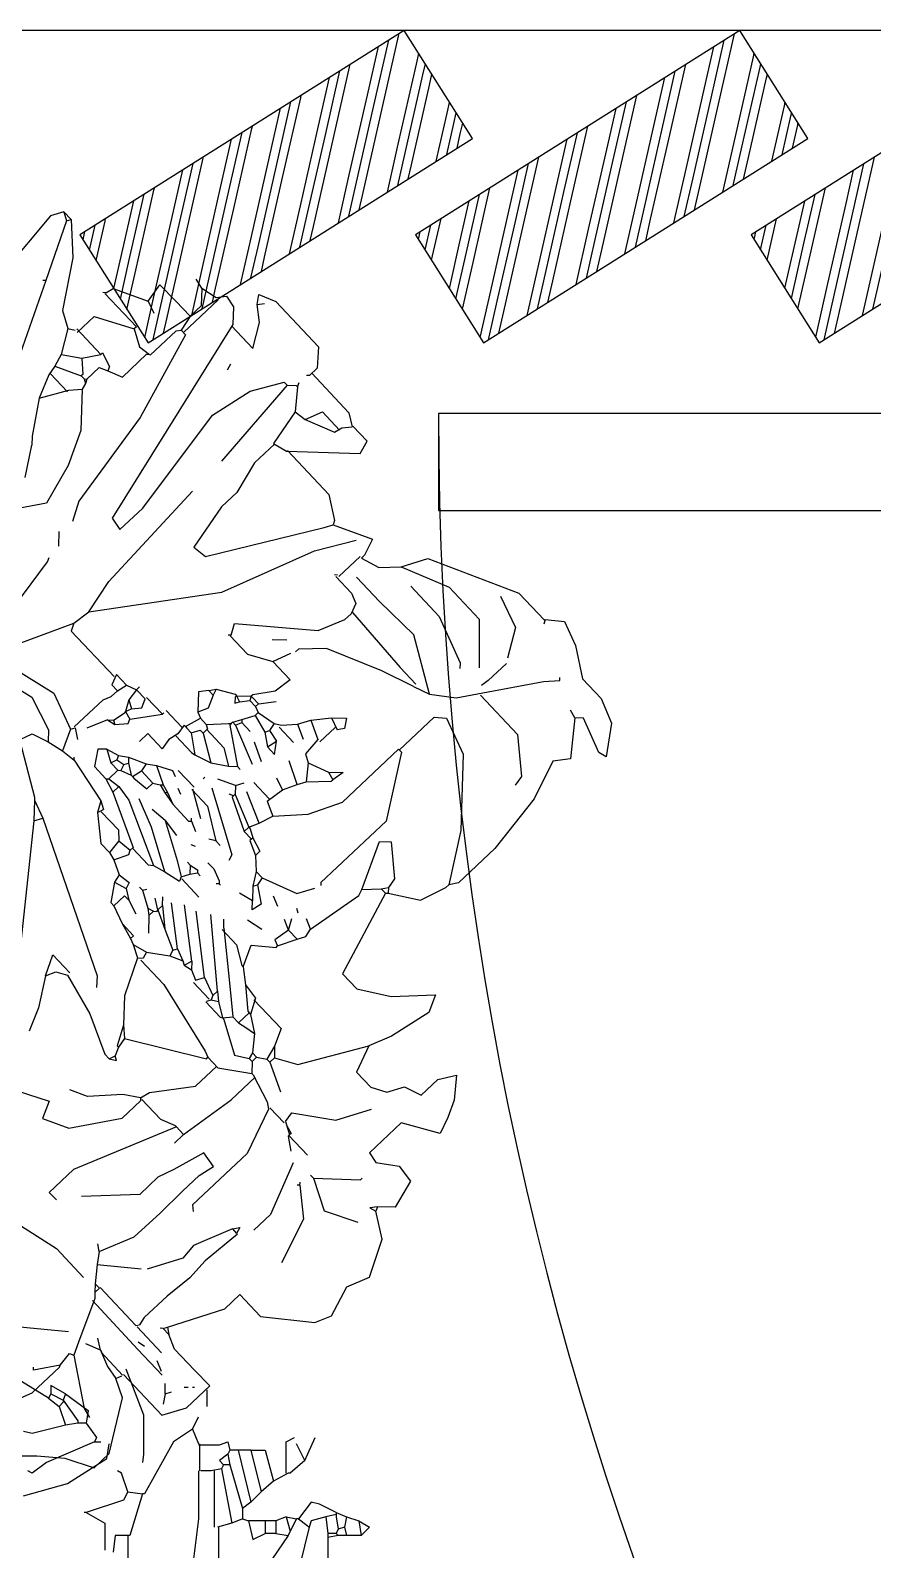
# Model space of a CAD drawing. Header units: metres. Extents: x 1769 to 3632, y 809 to 2652.
# Drawn here: x 2678.612 to 2678.941, y 1873.596 to 1874.191 of the extents above; entities that cross this region are included whole.
import ezdxf

# ---------------------------------------------------------------- set-up
doc = ezdxf.new("R2010")
doc.units = ezdxf.units.M
doc.header["$LTSCALE"] = 10
doc.linetypes.add('HIDDEN', pattern=[9.525, 6.35, -3.175])
for name, color, linetype in [('A-GLAZ', 150, 'Continuous'), ('A-PROJ+', 1, 'HIDDEN'), ('A-WALL', 6, 'Continuous'), ('A-WALL-PATT', 8, 'Continuous'), ('AG-FP-01$0$A-DOOR-1', 1, 'Continuous'), ('G+E_Madera', 35, 'Continuous'), ('L-PLNT', 66, 'Continuous')]:
    doc.layers.add(name, color=color, linetype=linetype)
doc.styles.add('AG-FP-01$0$spa-fp01$0$WATG_Default', font='SIMPLEX.SHX', dxfattribs={"width": 0.8})

# ---------------------------------------------------------------- blocks, each defined once
blk = doc.blocks.new('A$C0e1b22ce')
h = blk.add_hatch()
h.set_pattern_fill('ANGLE', color=256, scale=0.38)
h.set_pattern_definition([(0, (0, 0), (0, 2.6543), [1.9304, -0.7239]), (90, (0, 0), (-2.6543, 2e-16), [1.9304, -0.7239])])
h.paths.add_polyline_path([(0.05, 0.15), (0.05, 0), (0, 0), (0, 0.15)])
at = {"layer": 'A-WALL-PATT'}
h = blk.add_hatch(dxfattribs=at)
h.set_pattern_fill('GOST_GROUND', color=256, scale=0.0016)
h.paths.add_polyline_path([(0.05, 0.15), (0.05, 0), (0, 0), (0, 0.15)])
at = {"layer": 'A-WALL'}
blk.add_lwpolyline([(0.05, 0.15), (0.05, 0), (0, 0), (0, 0.15)], close=True, dxfattribs=at)
blk = doc.blocks.new('A$Cb696afa1')
at = {"layer": 'G+E_Madera', "xscale": -1, "rotation": 302.2237813279336}
for p in [(1.81329, 6.47088), (1.9446, 6.47088), (2.07592, 6.47088)]:
    blk.add_blockref('A$C0e1b22ce', p, dxfattribs=at)
blk = doc.blocks.new('GARRA DE LEON')
at = {"layer": 'L-PLNT', "color": 65, "linetype": 'Continuous'}
for p, q in [((1271.7117, 335.3075), (1271.7821, 335.3903)), ((1271.7821, 335.3903), (1271.8152, 335.4027)), ((1271.8152, 335.4027), (1271.8773, 335.382)), ((1271.8773, 335.382), (1271.9229, 335.3986)), ((1271.9229, 335.3986), (1271.9933, 335.3613)), ((1271.9933, 335.3613), (1272.0223, 335.3116)), ((1271.4342, 335.3158), (1271.4798, 335.3386)), ((1271.4798, 335.3386), (1271.5439, 335.3386)), ((1271.5439, 335.3386), (1271.5429, 335.2951)), ((1272.0554, 335.3323), (1272.0305, 335.3075)), ((1272.1134, 335.3158), (1272.0554, 335.3323)), ((1271.2354, 335.2454), (1271.2644, 335.2992)), ((1271.2644, 335.2992), (1271.3059, 335.2992)), ((1271.3059, 335.2992), (1271.4011, 335.2371)), ((1271.4342, 335.204), (1271.4342, 335.3158)), ((1271.5429, 335.2951), (1271.5429, 335.2371)), ((1271.7117, 335.2474), (1271.7117, 335.3075)), ((1271.9477, 335.2412), (1271.9809, 335.3034)), ((1272.0181, 335.2992), (1272.0223, 335.3116)), ((1272.0305, 335.3075), (1272.0181, 335.2992)), ((1272.0305, 335.3075), (1272.0223, 335.3116)), ((1272.1175, 335.2785), (1272.1134, 335.3158)), ((1272.0885, 335.2412), (1272.1175, 335.2785)), ((1272.2211, 335.2868), (1272.1796, 335.2185)), ((1272.2542, 335.2744), (1272.2211, 335.2868)), ((1272.2873, 335.2578), (1272.2542, 335.2744)), ((1271.1982, 335.204), (1271.2354, 335.2454)), ((1271.4011, 335.2371), (1271.4177, 335.1998)), ((1271.4891, 335.1874), (1271.4891, 335.2578)), ((1271.5429, 335.2371), (1271.5543, 335.2081)), ((1271.5626, 335.1957), (1271.6703, 335.2474)), ((1271.6703, 335.2474), (1271.7117, 335.2474)), ((1271.9063, 335.2247), (1271.8152, 335.2578)), ((1271.9767, 335.1791), (1271.9477, 335.2412)), ((1271.9767, 335.1791), (1272.043, 335.2454)), ((1272.043, 335.2454), (1272.0471, 335.2454)), ((1272.0927, 335.2185), (1272.0885, 335.2412)), ((1272.3246, 335.2247), (1272.2873, 335.2578)), ((1271.1319, 335.1418), (1271.1982, 335.204)), ((1271.3307, 335.1998), (1271.3265, 335.2205)), ((1271.3887, 335.1087), (1271.3307, 335.1998)), ((1271.4177, 335.1998), (1271.4301, 335.204)), ((1271.4218, 335.1708), (1271.4177, 335.1998)), ((1271.4321, 335.1418), (1271.4321, 335.204)), ((1271.5191, 335.1543), (1271.5191, 335.2247)), ((1271.5543, 335.1915), (1271.5543, 335.2081)), ((1271.5626, 335.1957), (1271.5543, 335.2081)), ((1271.9477, 335.1708), (1271.9063, 335.2247)), ((1272.1796, 335.2185), (1272.0927, 335.2185)), ((1272.2335, 335.1708), (1272.2459, 335.206)), ((1272.2459, 335.206), (1272.2915, 335.206)), ((1272.2915, 335.206), (1272.3246, 335.2247)), ((1271.4342, 335.1377), (1271.4218, 335.1708)), ((1271.4901, 335.0549), (1271.4891, 335.1874)), ((1271.5543, 335.1915), (1271.5502, 335.1874)), ((1271.5543, 335.1915), (1271.5626, 335.1957)), ((1271.8649, 335.1729), (1271.8194, 335.1729)), ((1271.9684, 335.1294), (1271.8649, 335.1729)), ((1271.9477, 335.1708), (1271.9436, 335.1667)), ((1271.9477, 335.1708), (1271.9519, 335.1667)), ((1271.9767, 335.1791), (1271.9767, 335.1708)), ((1272.2003, 335.1543), (1272.2335, 335.1708)), ((1271.4342, 335.1377), (1271.4342, 335.1418)), ((1271.5191, 335.1501), (1271.5253, 335.1543)), ((1271.5191, 335.0466), (1271.5191, 335.1501)), ((1271.5419, 335.1504), (1271.5253, 335.1543)), ((1271.604, 335.1504), (1271.5419, 335.1504)), ((1271.662, 335.1548), (1271.604, 335.1504)), ((1271.7076, 335.1512), (1271.662, 335.1548)), ((1271.7904, 335.1563), (1271.7076, 335.1512)), ((1271.7904, 335.1418), (1271.7117, 335.1129)), ((1271.8028, 335.1501), (1271.7904, 335.1543)), ((1271.7904, 335.1418), (1271.7904, 335.1543)), ((1271.7904, 335.1418), (1271.8028, 335.1501)), ((1272.0885, 335.1253), (1272.1548, 335.1584)), ((1272.1838, 335.1253), (1272.2003, 335.1543)), ((1271.3845, 335.1004), (1271.3887, 335.1087)), ((1271.4135, 335.0963), (1271.3887, 335.1087)), ((1271.4342, 335.1377), (1271.4218, 335.1087)), ((1271.4342, 335.1377), (1271.4466, 335.117)), ((1271.6786, 335.117), (1271.6123, 335.0839)), ((1271.7117, 335.1129), (1271.6786, 335.117)), ((1271.9974, 335.0839), (1271.9809, 335.1087)), ((1271.9995, 335.0839), (1271.9995, 335.1377)), ((1272.0347, 335.0549), (1272.0885, 335.1253)), ((1272.1838, 335.0839), (1272.1838, 335.1253)), ((1271.1568, 335.0632), (1271.2769, 335.1067)), ((1271.2769, 335.1067), (1271.3514, 335.1067)), ((1271.3555, 335.1046), (1271.31, 335.0756)), ((1271.3514, 335.1067), (1271.3555, 335.1046)), ((1271.3555, 335.1046), (1271.3845, 335.1004)), ((1271.4963, 335.0549), (1271.4135, 335.0963)), ((1272.0015, 335.0839), (1271.9974, 335.0839)), ((1272.0098, 335.0673), (1272.0015, 335.0839)), ((1272.0057, 335.0839), (1272.0015, 335.0839)), ((1272.0098, 335.0673), (1272.0057, 335.0839)), ((1272.2376, 335.0632), (1272.1838, 335.0839)), ((1272.2832, 335.0797), (1272.2376, 335.0632)), ((1272.3701, 335.0963), (1272.2832, 335.0797)), ((1272.337, 335.0218), (1272.4033, 335.0797)), ((1272.4033, 335.0797), (1272.3701, 335.0963)), ((1271.31, 335.0756), (1271.3141, 335.0714)), ((1271.3265, 334.9679), (1271.4135, 335.0673)), ((1271.5046, 335.0466), (1271.4963, 335.0549)), ((1271.546, 335.0093), (1271.604, 335.0756)), ((1271.7655, 335.0528), (1271.7572, 335.0632)), ((1271.9146, 335.0528), (1271.7655, 335.0528)), ((1272.0057, 335.0176), (1271.9146, 335.0528)), ((1272.014, 335.059), (1272.0098, 335.0673)), ((1272.0098, 335.0176), (1272.0098, 335.059)), ((1272.014, 335.059), (1272.0347, 335.0549)), ((1272.1092, 334.9928), (1272.2376, 335.0632)), ((1271.517, 335.0342), (1271.5046, 335.0466)), ((1271.517, 335.0466), (1271.5046, 335.0466)), ((1271.517, 335.0342), (1271.517, 335.0466)), ((1271.546, 335.0093), (1271.517, 335.0342)), ((1271.5667, 334.9928), (1271.6371, 335.0197)), ((1271.6371, 335.0197), (1271.7076, 335.0207)), ((1271.7076, 335.0207), (1271.7696, 335.0192)), ((1271.7696, 335.0192), (1271.8152, 335.0192)), ((1271.8152, 335.0192), (1271.8484, 335.0259)), ((1271.8484, 335.0259), (1271.8525, 334.9928)), ((1272.014, 335.0052), (1272.0057, 335.0176)), ((1272.2976, 334.9638), (1272.337, 335.0218)), ((1271.5088, 334.9306), (1271.5088, 335.0093)), ((1271.5667, 334.9928), (1271.546, 335.0093)), ((1271.5667, 334.9928), (1271.575, 334.9803)), ((1271.8525, 334.9928), (1271.7862, 334.9762)), ((1272.0305, 334.9472), (1272.014, 335.0052)), ((1272.0719, 334.9514), (1272.0471, 335.0093)), ((1272.0844, 334.9514), (1272.1092, 334.9928)), ((1271.7034, 334.9658), (1271.6164, 334.8892)), ((1271.7531, 334.9658), (1271.7034, 334.9658)), ((1271.7862, 334.9762), (1271.7531, 334.9658)), ((1272.2976, 334.9224), (1272.2976, 334.9638)), ((1272.9747, 334.9679), (1272.9706, 334.9514)), ((1273.0286, 334.9265), (1272.9747, 334.9679)), ((1271.4549, 334.7153), (1271.5088, 334.9306)), ((1271.8484, 334.9389), (1271.8235, 334.9389)), ((1271.8484, 334.9389), (1271.9643, 334.9534)), ((1271.8484, 334.9182), (1271.8484, 334.9389)), ((1271.9643, 334.9534), (1272.0305, 334.9534)), ((1271.9891, 334.8892), (1272.0305, 334.9431)), ((1272.0305, 334.9431), (1272.0305, 334.9472)), ((1272.0471, 334.9265), (1272.0305, 334.9431)), ((1272.0471, 334.9182), (1272.0471, 334.9265)), ((1272.0595, 334.9265), (1272.0471, 334.9265)), ((1272.0595, 334.9265), (1272.0719, 334.9431)), ((1272.0595, 334.9141), (1272.0595, 334.9265)), ((1272.0719, 334.9431), (1272.0719, 334.9514)), ((1272.0844, 334.9514), (1272.0719, 334.9514)), ((1272.1009, 334.9348), (1272.0719, 334.9431)), ((1272.1009, 334.9348), (1272.0844, 334.9514)), ((1272.1341, 334.9182), (1272.1009, 334.9348)), ((1272.5109, 334.9224), (1272.5648, 334.9389)), ((1272.5648, 334.9389), (1272.573, 334.9389)), ((1272.5896, 334.9493), (1272.573, 334.9389)), ((1272.6642, 334.8768), (1272.573, 334.9389)), ((1272.689, 334.9493), (1272.5896, 334.9493)), ((1272.8132, 334.9306), (1272.689, 334.9493)), ((1272.8919, 334.9017), (1272.8132, 334.9306)), ((1272.9706, 334.9514), (1272.9954, 334.881)), ((1273.0472, 334.8768), (1273.0286, 334.9265)), ((1271.8484, 334.9182), (1271.7076, 334.8644)), ((1271.8359, 334.8851), (1271.8484, 334.9141)), ((1271.8484, 334.9141), (1271.8484, 334.9182)), ((1272.0305, 334.8934), (1272.0471, 334.9182)), ((1272.0595, 334.9141), (1272.0471, 334.9182)), ((1272.0885, 334.8892), (1272.0595, 334.9141)), ((1272.1341, 334.8395), (1272.1341, 334.9182)), ((1272.4695, 334.8644), (1272.2976, 334.9224)), ((1272.4736, 334.8685), (1272.5109, 334.9224)), ((1272.9209, 334.9224), (1272.8919, 334.9017)), ((1272.983, 334.8685), (1272.9209, 334.9224)), ((1271.8359, 334.8313), (1271.8359, 334.8851)), ((1271.8566, 334.8313), (1271.9312, 334.8851)), ((1271.9312, 334.8851), (1271.9891, 334.8851)), ((1271.9891, 334.8602), (1271.9891, 334.8892)), ((1272.0637, 334.8271), (1272.0305, 334.8934)), ((1272.0803, 334.852), (1272.0844, 334.8685)), ((1272.0844, 334.8685), (1272.0885, 334.8892)), ((1272.1092, 334.8561), (1272.0885, 334.8892)), ((1272.4695, 334.8644), (1272.4736, 334.8685)), ((1272.4819, 334.8602), (1272.4736, 334.8685)), ((1272.7718, 334.7691), (1272.6642, 334.8768)), ((1272.8256, 334.881), (1272.805, 334.8851)), ((1272.8774, 334.8147), (1272.8256, 334.881)), ((1272.9954, 334.881), (1272.983, 334.8685)), ((1272.983, 334.8685), (1272.9872, 334.852)), ((1273.0472, 334.823), (1273.0472, 334.8768)), ((1271.575, 334.8395), (1271.575, 334.8602)), ((1271.6413, 334.8395), (1271.575, 334.8395)), ((1271.7076, 334.8644), (1271.6413, 334.8395)), ((1271.8939, 334.7194), (1271.985, 334.8602)), ((1271.985, 334.8602), (1271.9891, 334.8602)), ((1271.9933, 334.8478), (1271.9891, 334.8602)), ((1272.0243, 334.6946), (1271.9933, 334.8478)), ((1272.0803, 334.8354), (1272.0803, 334.852)), ((1272.1092, 334.852), (1272.0803, 334.852)), ((1272.1382, 334.8395), (1272.1092, 334.8561)), ((1272.1092, 334.852), (1272.1092, 334.8561)), ((1272.1092, 334.8478), (1272.1092, 334.852)), ((1272.1423, 334.8064), (1272.1092, 334.8478)), ((1272.1423, 334.8064), (1272.1382, 334.8395)), ((1272.4405, 334.8271), (1272.4695, 334.852)), ((1272.4695, 334.852), (1272.4695, 334.8644)), ((1272.4695, 334.852), (1272.4819, 334.8602)), ((1272.5026, 334.8561), (1272.4819, 334.8602)), ((1272.5482, 334.7981), (1272.5026, 334.8561)), ((1271.691, 334.7733), (1271.7821, 334.8313)), ((1271.7821, 334.8313), (1271.8318, 334.8313)), ((1271.8359, 334.8271), (1271.8152, 334.7981)), ((1271.8359, 334.8271), (1271.8318, 334.8313)), ((1271.8359, 334.8271), (1271.8566, 334.8313)), ((1272.0616, 334.8188), (1272.0637, 334.823)), ((1272.0616, 334.7774), (1272.0616, 334.8188)), ((1272.0637, 334.823), (1272.0803, 334.8354)), ((1272.0637, 334.823), (1272.0637, 334.8271)), ((1272.0803, 334.794), (1272.0637, 334.823)), ((1272.1217, 334.7816), (1272.0803, 334.8354)), ((1272.1631, 334.7774), (1272.1423, 334.8064)), ((1272.2417, 334.794), (1272.279, 334.8106)), ((1272.279, 334.8106), (1272.2956, 334.8188)), ((1272.279, 334.7857), (1272.279, 334.8106)), ((1272.2956, 334.8188), (1272.3121, 334.8147)), ((1272.3121, 334.8147), (1272.4281, 334.8313)), ((1272.3121, 334.8147), (1272.3204, 334.794)), ((1272.4281, 334.8313), (1272.4405, 334.8271)), ((1272.4405, 334.8271), (1272.5316, 334.7816)), ((1272.8774, 334.707), (1272.8774, 334.8147)), ((1273.0824, 334.765), (1273.0472, 334.823)), ((1271.8152, 334.7981), (1271.7614, 334.7526)), ((1272.0637, 334.7774), (1272.0719, 334.7816)), ((1272.0699, 334.7319), (1272.0699, 334.7774)), ((1272.0719, 334.7816), (1272.0803, 334.794)), ((1272.0803, 334.7774), (1272.0719, 334.7816)), ((1272.0927, 334.7774), (1272.0803, 334.794)), ((1272.0927, 334.7402), (1272.0803, 334.7774)), ((1272.0927, 334.7774), (1272.0803, 334.7774)), ((1272.0927, 334.7774), (1272.1879, 334.6573)), ((1272.1879, 334.6946), (1272.1217, 334.7816)), ((1272.1631, 334.7774), (1272.2045, 334.7567)), ((1272.1631, 334.7733), (1272.1631, 334.7774)), ((1272.2045, 334.7567), (1272.2376, 334.794)), ((1272.2376, 334.794), (1272.2417, 334.794)), ((1272.2459, 334.7816), (1272.2417, 334.794)), ((1272.279, 334.7857), (1272.2459, 334.7816)), ((1272.279, 334.7857), (1272.2997, 334.7733)), ((1272.279, 334.7857), (1272.2873, 334.765)), ((1272.5316, 334.7816), (1272.5482, 334.7981)), ((1272.9872, 334.7733), (1273.012, 334.794)), ((1273.012, 334.794), (1273.0162, 334.7898)), ((1271.6661, 334.7236), (1271.691, 334.7733)), ((1271.7614, 334.7526), (1271.7448, 334.7194)), ((1272.1838, 334.736), (1272.1631, 334.7733)), ((1272.2335, 334.7153), (1272.2417, 334.7484)), ((1272.3204, 334.765), (1272.3163, 334.7733)), ((1272.3411, 334.7443), (1272.3743, 334.7609)), ((1272.3908, 334.7609), (1272.3867, 334.765)), ((1272.5689, 334.7609), (1272.3908, 334.7609)), ((1272.6849, 334.6822), (1272.5689, 334.7609)), ((1272.7967, 334.6946), (1272.7718, 334.7691)), ((1272.8836, 334.707), (1272.9872, 334.7733)), ((1273.099, 334.7153), (1273.0824, 334.765)), ((1271.6992, 334.707), (1271.6661, 334.7236)), ((1271.8442, 334.7277), (1271.8525, 334.7402)), ((1271.8442, 334.7277), (1271.8566, 334.7319)), ((1271.8442, 334.7153), (1271.8442, 334.7277)), ((1271.8773, 334.6366), (1271.8442, 334.7153)), ((1271.8525, 334.7402), (1271.8566, 334.7319)), ((1271.8732, 334.7236), (1271.8566, 334.7319)), ((1271.8732, 334.7194), (1271.8732, 334.7236)), ((1271.8939, 334.7194), (1271.8732, 334.7236)), ((1271.9105, 334.6987), (1271.8732, 334.7194)), ((1271.9105, 334.6987), (1271.8939, 334.7194)), ((1272.0761, 334.7319), (1272.0927, 334.7402)), ((1272.0844, 334.7112), (1272.0761, 334.7319)), ((1272.0927, 334.7402), (1272.1713, 334.6325)), ((1272.1838, 334.6946), (1272.1838, 334.736)), ((1272.3039, 334.7153), (1272.2956, 334.736)), ((1272.3121, 334.6739), (1272.3411, 334.7443)), ((1273.0741, 334.6863), (1273.099, 334.7153)), ((1271.6558, 334.6283), (1271.6992, 334.707)), ((1271.9519, 334.6573), (1271.9105, 334.6987)), ((1272.0243, 334.6283), (1272.0243, 334.6946)), ((1272.0719, 334.6615), (1272.0844, 334.6863)), ((1272.0803, 334.6946), (1272.0844, 334.7112)), ((1272.0803, 334.6946), (1272.0968, 334.6987)), ((1272.0844, 334.6863), (1272.0803, 334.6946)), ((1272.0968, 334.6987), (1272.0844, 334.7112)), ((1272.0927, 334.6615), (1272.0844, 334.6863)), ((1272.0968, 334.6987), (1272.1631, 334.6076)), ((1272.1879, 334.6946), (1272.2003, 334.6822)), ((1272.2749, 334.7112), (1272.2542, 334.707)), ((1272.2542, 334.707), (1272.2666, 334.6946)), ((1272.2666, 334.6946), (1272.2583, 334.6656)), ((1272.2873, 334.6739), (1272.2666, 334.6946)), ((1272.2956, 334.678), (1272.2749, 334.7112)), ((1272.7801, 334.676), (1272.7967, 334.6946)), ((1272.8381, 334.678), (1272.8836, 334.707)), ((1272.9085, 334.6967), (1272.8919, 334.6946)), ((1272.9582, 334.6967), (1272.9085, 334.6967)), ((1273.0203, 334.6573), (1272.9665, 334.6905)), ((1273.0741, 334.6863), (1273.0658, 334.6905)), ((1273.0721, 334.6118), (1273.0721, 334.6863)), ((1272.0223, 334.6201), (1271.9519, 334.6573)), ((1272.043, 334.6242), (1272.0719, 334.6615)), ((1272.0844, 334.6573), (1272.0719, 334.6615)), ((1272.0844, 334.6573), (1272.0927, 334.6615)), ((1272.1009, 334.6159), (1272.0844, 334.6573)), ((1272.0927, 334.6615), (1272.1465, 334.5869)), ((1272.2873, 334.6739), (1272.2956, 334.678)), ((1272.3121, 334.6573), (1272.2873, 334.6739)), ((1272.3121, 334.6739), (1272.2956, 334.678)), ((1272.3121, 334.6573), (1272.3121, 334.6739)), ((1272.3329, 334.6325), (1272.3121, 334.6573)), ((1272.4654, 334.6449), (1272.5316, 334.6739)), ((1272.5316, 334.6739), (1272.6849, 334.6739)), ((1272.6849, 334.6739), (1272.6849, 334.6822)), ((1272.6849, 334.676), (1272.7801, 334.676)), ((1272.805, 334.6366), (1272.8381, 334.678)), ((1272.9789, 334.5952), (1272.9126, 334.6656)), ((1273.041, 334.5911), (1273.0203, 334.6573)), ((1271.898, 334.5497), (1271.8773, 334.6366)), ((1272.0223, 334.6201), (1272.0305, 334.6283)), ((1272.043, 334.6242), (1272.0305, 334.6283)), ((1272.0347, 334.5952), (1272.043, 334.6242)), ((1272.2417, 334.6242), (1272.2376, 334.6201)), ((1272.2417, 334.6242), (1272.2417, 334.6283)), ((1272.2459, 334.6201), (1272.2417, 334.6242)), ((1272.3453, 334.6035), (1272.3329, 334.6325)), ((1272.3453, 334.6325), (1272.3329, 334.6325)), ((1272.3536, 334.6035), (1272.3453, 334.6325)), ((1272.4115, 334.5994), (1272.4654, 334.6449)), ((1272.5068, 334.5952), (1272.544, 334.6283)), ((1272.544, 334.6283), (1272.5482, 334.6283)), ((1272.573, 334.6325), (1272.5482, 334.6283)), ((1272.5523, 334.6118), (1272.5482, 334.6283)), ((1272.5523, 334.6118), (1272.573, 334.6325)), ((1272.7925, 334.6035), (1272.805, 334.6366)), ((1272.805, 334.6366), (1272.8629, 334.529)), ((1272.8919, 334.6325), (1272.8836, 334.6408)), ((1272.925, 334.5372), (1272.8919, 334.6325)), ((1271.9394, 334.5911), (1271.9229, 334.6076)), ((1272.0347, 334.5952), (1272.0223, 334.6201)), ((1272.0388, 334.5828), (1272.0347, 334.5952)), ((1272.0968, 334.5745), (1272.0719, 334.5994)), ((1272.1299, 334.5786), (1272.1009, 334.6159)), ((1272.1175, 334.5786), (1272.1009, 334.6159)), ((1272.1941, 334.5662), (1272.1941, 334.6159)), ((1272.2542, 334.5952), (1272.2459, 334.6201)), ((1272.2542, 334.5952), (1272.2459, 334.6201)), ((1272.2542, 334.5952), (1272.2542, 334.5786)), ((1272.2997, 334.5994), (1272.2873, 334.6035)), ((1272.3619, 334.4751), (1272.2997, 334.5994)), ((1272.3494, 334.6035), (1272.3453, 334.6035)), ((1272.3494, 334.5828), (1272.3494, 334.6035)), ((1272.3536, 334.6035), (1272.3494, 334.6035)), ((1272.3619, 334.5869), (1272.3536, 334.6035)), ((1272.3825, 334.5911), (1272.4115, 334.5994)), ((1272.424, 334.5704), (1272.4115, 334.5994)), ((1272.4902, 334.5869), (1272.5068, 334.5952)), ((1272.5358, 334.5704), (1272.5068, 334.5952)), ((1272.5358, 334.5704), (1272.5523, 334.6118)), ((1272.7925, 334.6035), (1272.7677, 334.5372)), ((1272.7987, 334.5579), (1272.7987, 334.6035)), ((1272.9789, 334.5082), (1272.9789, 334.5952)), ((1272.9872, 334.4378), (1273.0721, 334.6118)), ((1271.8111, 334.5579), (1271.7655, 334.5786)), ((1272.0761, 334.2888), (1271.9394, 334.5911)), ((1272.0471, 334.5828), (1272.0388, 334.5828)), ((1272.0471, 334.5497), (1272.0388, 334.5828)), ((1272.0471, 334.5497), (1272.0471, 334.5828)), ((1272.1051, 334.5621), (1272.0968, 334.5745)), ((1272.1092, 334.5745), (1272.0968, 334.5745)), ((1272.1051, 334.5621), (1272.1092, 334.5745)), ((1272.1092, 334.5745), (1272.1134, 334.5786)), ((1272.1175, 334.5786), (1272.1134, 334.5786)), ((1272.1299, 334.5786), (1272.1175, 334.5786)), ((1272.1175, 334.5786), (1272.1299, 334.5579)), ((1272.1299, 334.5786), (1272.1423, 334.5662)), ((1272.1796, 334.5331), (1272.1879, 334.5662)), ((1272.1962, 334.5621), (1272.1879, 334.5662)), ((1272.1962, 334.5621), (1272.2128, 334.5704)), ((1272.2128, 334.5704), (1272.2252, 334.5786)), ((1272.2252, 334.5579), (1272.2128, 334.5704)), ((1272.2252, 334.5786), (1272.2252, 334.5869)), ((1272.2293, 334.5745), (1272.2252, 334.5786)), ((1272.2252, 334.5579), (1272.2293, 334.5745)), ((1272.2956, 334.5579), (1272.2956, 334.5704)), ((1272.3784, 334.5165), (1272.3494, 334.5828)), ((1272.3619, 334.5828), (1272.3494, 334.5828)), ((1272.3619, 334.5828), (1272.3825, 334.5911)), ((1272.3619, 334.5828), (1272.3619, 334.5869)), ((1272.3867, 334.5165), (1272.3619, 334.5828)), ((1272.3825, 334.5911), (1272.4074, 334.529)), ((1272.424, 334.5704), (1272.4612, 334.5745)), ((1272.4302, 334.5704), (1272.4302, 334.5248)), ((1272.4612, 334.5745), (1272.4902, 334.5869)), ((1272.4612, 334.5745), (1272.4695, 334.5497)), ((1272.4902, 334.5869), (1272.5109, 334.5414)), ((1272.544, 334.5538), (1272.5358, 334.5704)), ((1272.6352, 334.5704), (1272.6227, 334.5621)), ((1272.6517, 334.5579), (1272.6352, 334.5704)), ((1271.8649, 334.5207), (1271.8111, 334.5579)), ((1271.8856, 334.529), (1271.898, 334.5497)), ((1271.9042, 334.5), (1271.9042, 334.5497)), ((1272.0595, 334.5124), (1272.0471, 334.5497)), ((1272.0885, 334.5248), (1272.0803, 334.5538)), ((1272.1217, 334.529), (1272.1051, 334.5621)), ((1272.2128, 334.5331), (1272.1962, 334.5621)), ((1272.2252, 334.5579), (1272.2252, 334.5497)), ((1272.2542, 334.529), (1272.2583, 334.5372)), ((1272.2956, 334.5579), (1272.2873, 334.5455)), ((1272.3308, 334.4958), (1272.2956, 334.5579)), ((1272.5813, 334.5497), (1272.544, 334.5538)), ((1272.5813, 334.5559), (1272.6227, 334.5559)), ((1272.5979, 334.5124), (1272.5813, 334.5497)), ((1272.5979, 334.5124), (1272.631, 334.5372)), ((1272.631, 334.5372), (1272.6227, 334.5621)), ((1272.631, 334.5372), (1272.6517, 334.5579)), ((1272.7677, 334.5372), (1272.718, 334.4296)), ((1272.805, 334.413), (1272.7987, 334.5579)), ((1272.925, 334.4544), (1272.925, 334.5372)), ((1271.8649, 334.5207), (1271.8856, 334.529)), ((1271.8649, 334.5207), (1271.9042, 334.5)), ((1272.0595, 334.5124), (1272.0885, 334.5124)), ((1272.0595, 334.5041), (1272.0595, 334.5124)), ((1272.0927, 334.4793), (1272.0595, 334.5041)), ((1272.1009, 334.5041), (1272.0885, 334.5248)), ((1272.0885, 334.5124), (1272.0885, 334.5248)), ((1272.0927, 334.4793), (1272.1009, 334.5041)), ((1272.1134, 334.5), (1272.1009, 334.5041)), ((1272.1217, 334.529), (1272.1299, 334.5331)), ((1272.1217, 334.529), (1272.1217, 334.5207)), ((1272.1651, 334.5), (1272.1713, 334.5082)), ((1272.1713, 334.5082), (1272.1796, 334.5331)), ((1272.2252, 334.3799), (1272.1713, 334.5082)), ((1272.1796, 334.5331), (1272.2211, 334.4503)), ((1272.25, 334.4586), (1272.2128, 334.5331)), ((1272.2873, 334.4958), (1272.279, 334.5165)), ((1272.3329, 334.4503), (1272.3039, 334.5041)), ((1272.3825, 334.5165), (1272.3784, 334.5165)), ((1272.3825, 334.5165), (1272.3784, 334.5082)), ((1272.3867, 334.5165), (1272.3825, 334.5165)), ((1272.3991, 334.5041), (1272.3825, 334.471)), ((1272.3991, 334.5041), (1272.3867, 334.5165)), ((1272.3991, 334.5041), (1272.4157, 334.5124)), ((1272.4861, 334.4668), (1272.4695, 334.5041)), ((1272.4985, 334.4917), (1272.4985, 334.5124)), ((1272.4985, 334.5124), (1272.5192, 334.4958)), ((1272.542, 334.4793), (1272.542, 334.5207)), ((1272.573, 334.5), (1272.5606, 334.529)), ((1272.573, 334.5), (1272.5979, 334.5124)), ((1272.8629, 334.529), (1272.8588, 334.4337)), ((1272.9375, 334.413), (1272.9789, 334.5082)), ((1272.1092, 334.4751), (1272.0927, 334.4793)), ((1272.1092, 334.4751), (1272.1134, 334.5)), ((1272.1217, 334.4461), (1272.1092, 334.4751)), ((1272.1651, 334.4544), (1272.1651, 334.5)), ((1272.25, 334.4586), (1272.2459, 334.4958)), ((1272.2832, 334.4917), (1272.2873, 334.4958)), ((1272.2832, 334.4461), (1272.2832, 334.4917)), ((1272.2873, 334.4958), (1272.2915, 334.4917)), ((1272.3308, 334.4503), (1272.3308, 334.4958)), ((1272.4157, 334.4668), (1272.4281, 334.4793)), ((1272.4281, 334.4793), (1272.4281, 334.4875)), ((1272.4736, 334.4089), (1272.4281, 334.4793)), ((1272.4819, 334.4171), (1272.4529, 334.4958)), ((1272.4985, 334.4917), (1272.5192, 334.4958)), ((1272.515, 334.4668), (1272.4985, 334.4917)), ((1272.5234, 334.471), (1272.5192, 334.4958)), ((1272.5399, 334.4668), (1272.5482, 334.4793)), ((1272.5482, 334.4793), (1272.573, 334.5)), ((1272.0595, 334.2805), (1271.8566, 334.4544)), ((1272.1217, 334.4461), (1272.1507, 334.4586)), ((1272.1258, 334.4296), (1272.1217, 334.4461)), ((1272.1507, 334.4586), (1272.1589, 334.4544)), ((1272.1548, 334.4254), (1272.1589, 334.4544)), ((1272.1672, 334.4544), (1272.1589, 334.4544)), ((1272.2128, 334.3467), (1272.1672, 334.4544)), ((1272.2211, 334.4503), (1272.2417, 334.3923)), ((1272.25, 334.4586), (1272.2459, 334.4254)), ((1272.2873, 334.4171), (1272.2832, 334.4461)), ((1272.2915, 334.4213), (1272.2832, 334.4461)), ((1272.337, 334.4503), (1272.337, 334.4047)), ((1272.366, 334.4503), (1272.3619, 334.4503)), ((1272.395, 334.4378), (1272.4157, 334.4668)), ((1272.4343, 334.4337), (1272.4157, 334.4668)), ((1272.4944, 334.4213), (1272.4944, 334.4461)), ((1272.515, 334.4668), (1272.5234, 334.471)), ((1272.5234, 334.4296), (1272.515, 334.4668)), ((1272.5399, 334.4668), (1272.5234, 334.471)), ((1272.5316, 334.4296), (1272.5399, 334.4668)), ((1272.1258, 334.4047), (1272.1258, 334.4296)), ((1272.1548, 334.4254), (1272.1258, 334.4296)), ((1272.1693, 334.4089), (1272.1548, 334.4254)), ((1272.2873, 334.4171), (1272.2915, 334.4213)), ((1272.2915, 334.4006), (1272.2873, 334.4171)), ((1272.2956, 334.4047), (1272.2915, 334.4213)), ((1272.3121, 334.4296), (1272.308, 334.442)), ((1272.3825, 334.4047), (1272.395, 334.4378)), ((1272.424, 334.384), (1272.395, 334.4378)), ((1272.4343, 334.384), (1272.4343, 334.4337)), ((1272.4819, 334.4171), (1272.4944, 334.4213)), ((1272.4819, 334.4089), (1272.4985, 334.4171)), ((1272.4819, 334.4089), (1272.4819, 334.4171)), ((1272.4985, 334.4171), (1272.4944, 334.4213)), ((1272.4985, 334.4171), (1272.5234, 334.4296)), ((1272.5316, 334.4296), (1272.5234, 334.4296)), ((1272.5358, 334.4171), (1272.5316, 334.4296)), ((1272.5358, 334.4006), (1272.5358, 334.4171)), ((1272.544, 334.4171), (1272.5358, 334.4171)), ((1272.544, 334.4171), (1272.573, 334.4378)), ((1272.544, 334.4006), (1272.544, 334.4171)), ((1272.5855, 334.4213), (1272.5482, 334.3964)), ((1272.6227, 334.4254), (1272.5855, 334.4213)), ((1272.6227, 334.3757), (1272.6227, 334.4254)), ((1272.718, 334.4296), (1272.6766, 334.3923)), ((1272.7304, 334.3923), (1272.7842, 334.413)), ((1272.7842, 334.413), (1272.8008, 334.413)), ((1272.8215, 334.4047), (1272.8008, 334.413)), ((1272.8588, 334.4337), (1272.8588, 334.3674)), ((1272.9043, 334.384), (1272.9375, 334.413)), ((1272.9375, 334.413), (1272.9872, 334.4378)), ((1272.1631, 334.355), (1272.1258, 334.4047)), ((1272.1693, 334.3592), (1272.1693, 334.4089)), ((1272.2625, 334.355), (1272.2666, 334.3882)), ((1272.2666, 334.3882), (1272.2832, 334.3882)), ((1272.2832, 334.3882), (1272.2915, 334.4006)), ((1272.2832, 334.355), (1272.2832, 334.3882)), ((1272.2915, 334.4006), (1272.2956, 334.4047)), ((1272.3121, 334.3674), (1272.2956, 334.4047)), ((1272.3121, 334.3674), (1272.3287, 334.3964)), ((1272.3287, 334.3964), (1272.3246, 334.4089)), ((1272.3805, 334.3964), (1272.3825, 334.4047)), ((1272.3805, 334.3509), (1272.3805, 334.3964)), ((1272.4074, 334.3674), (1272.3825, 334.4047)), ((1272.424, 334.3757), (1272.424, 334.384)), ((1272.4364, 334.384), (1272.424, 334.384)), ((1272.4405, 334.3757), (1272.4364, 334.384)), ((1272.4405, 334.3757), (1272.4736, 334.4047)), ((1272.4736, 334.4047), (1272.4778, 334.4089)), ((1272.4778, 334.4089), (1272.4736, 334.4089)), ((1272.4819, 334.4089), (1272.4778, 334.4089)), ((1272.5109, 334.384), (1272.5192, 334.3882)), ((1272.5192, 334.3757), (1272.5109, 334.384)), ((1272.5192, 334.3882), (1272.5358, 334.4006)), ((1272.5234, 334.3757), (1272.5192, 334.3882)), ((1272.5234, 334.3757), (1272.544, 334.3964)), ((1272.544, 334.3964), (1272.5358, 334.4006)), ((1272.544, 334.3964), (1272.544, 334.4006)), ((1272.5482, 334.3964), (1272.544, 334.3964)), ((1272.6186, 334.2681), (1272.7304, 334.3923)), ((1272.6227, 334.3757), (1272.66, 334.3882)), ((1272.6766, 334.3923), (1272.6683, 334.3923)), ((1272.8298, 334.384), (1272.8215, 334.4047)), ((1272.8298, 334.3385), (1272.8298, 334.384)), ((1272.8919, 334.3467), (1272.9043, 334.384)), ((1272.1631, 334.355), (1272.1755, 334.3592)), ((1272.1838, 334.3426), (1272.1631, 334.355)), ((1272.1838, 334.3426), (1272.1755, 334.3592)), ((1272.2293, 334.3467), (1272.2252, 334.3799)), ((1272.2625, 334.3509), (1272.2832, 334.355)), ((1272.2625, 334.3509), (1272.2625, 334.355)), ((1272.2997, 334.3509), (1272.2832, 334.355)), ((1272.2997, 334.3509), (1272.3121, 334.3674)), ((1272.4074, 334.3674), (1272.424, 334.3757)), ((1272.4074, 334.355), (1272.4074, 334.3674)), ((1272.4074, 334.3509), (1272.4405, 334.3592)), ((1272.4074, 334.3509), (1272.4074, 334.355)), ((1272.4405, 334.3592), (1272.4405, 334.3757)), ((1272.4447, 334.3467), (1272.4405, 334.3592)), ((1272.4654, 334.355), (1272.4447, 334.3467)), ((1272.4902, 334.3426), (1272.4654, 334.355)), ((1272.5026, 334.3385), (1272.5234, 334.3716)), ((1272.5234, 334.3757), (1272.5192, 334.3757)), ((1272.5234, 334.3716), (1272.5234, 334.3757)), ((1272.5958, 334.3302), (1272.6227, 334.3757)), ((1272.6517, 334.3426), (1272.6724, 334.3633)), ((1272.2003, 334.2474), (1272.1838, 334.3426)), ((1272.2211, 334.3177), (1272.2128, 334.3467)), ((1272.2293, 334.3467), (1272.2128, 334.3467)), ((1272.2252, 334.3219), (1272.2293, 334.3467)), ((1272.25, 334.3219), (1272.2542, 334.326)), ((1272.2542, 334.326), (1272.2625, 334.3467)), ((1272.2666, 334.3219), (1272.2542, 334.326)), ((1272.2625, 334.3467), (1272.2625, 334.3509)), ((1272.2749, 334.326), (1272.2625, 334.3467)), ((1272.2666, 334.3219), (1272.2749, 334.326)), ((1272.2832, 334.3177), (1272.2749, 334.326)), ((1272.2832, 334.3177), (1272.2997, 334.3509)), ((1272.366, 334.3467), (1272.3432, 334.3509)), ((1272.3432, 334.3509), (1272.3432, 334.3095)), ((1272.3867, 334.3509), (1272.366, 334.3467)), ((1272.4074, 334.3467), (1272.3867, 334.3509)), ((1272.4012, 334.3012), (1272.4012, 334.3467)), ((1272.4074, 334.3467), (1272.4074, 334.3509)), ((1272.4736, 334.3177), (1272.4447, 334.3467)), ((1272.4902, 334.3302), (1272.4736, 334.3177)), ((1272.4902, 334.3302), (1272.4902, 334.3426)), ((1272.5026, 334.3385), (1272.4902, 334.3426)), ((1272.4902, 334.3302), (1272.5026, 334.3385)), ((1272.5958, 334.2805), (1272.5958, 334.3302)), ((1272.834, 334.3385), (1272.8298, 334.3343)), ((1272.834, 334.3426), (1272.8919, 334.3426)), ((1272.9002, 334.3467), (1272.8919, 334.3467)), ((1272.8961, 334.2598), (1272.9333, 334.3343)), ((1272.9333, 334.3343), (1272.9002, 334.3467)), ((1272.2211, 334.3177), (1272.2252, 334.3219)), ((1272.2211, 334.2846), (1272.2211, 334.3177)), ((1272.25, 334.3219), (1272.2252, 334.3219)), ((1272.25, 334.3012), (1272.25, 334.3219)), ((1272.25, 334.3012), (1272.2625, 334.3053)), ((1272.2625, 334.2763), (1272.25, 334.3012)), ((1272.2625, 334.3053), (1272.2666, 334.3219)), ((1272.2707, 334.3012), (1272.2625, 334.3053)), ((1272.2625, 334.2763), (1272.2707, 334.3012)), ((1272.2707, 334.3012), (1272.2832, 334.3177)), ((1272.3432, 334.3095), (1272.3204, 334.3095)), ((1272.337, 334.2639), (1272.3908, 334.3012)), ((1272.3908, 334.2556), (1272.3908, 334.3012)), ((1272.3908, 334.3012), (1272.395, 334.3012)), ((1272.834, 334.2722), (1272.9085, 334.3136)), ((1272.0595, 334.2805), (1272.0761, 334.2888)), ((1272.0885, 334.2515), (1272.0595, 334.2805)), ((1272.0885, 334.2515), (1272.0761, 334.2888)), ((1272.25, 334.2639), (1272.2211, 334.2846)), ((1272.2625, 334.2763), (1272.25, 334.2639)), ((1272.308, 334.2515), (1272.3287, 334.2681)), ((1272.3287, 334.2681), (1272.337, 334.2639)), ((1272.3411, 334.2474), (1272.337, 334.2639)), ((1272.3536, 334.2515), (1272.3701, 334.2639)), ((1272.3701, 334.2639), (1272.3867, 334.2556)), ((1272.5979, 334.2805), (1272.5938, 334.2763)), ((1272.5979, 334.2805), (1272.6186, 334.2681)), ((1272.6434, 334.2059), (1272.834, 334.2722)), ((1272.0927, 334.2474), (1272.0885, 334.2515)), ((1272.1465, 334.148), (1272.0927, 334.2474)), ((1272.1962, 334.2184), (1272.2003, 334.2474)), ((1272.2003, 334.2474), (1272.2045, 334.2432)), ((1272.3039, 334.2349), (1272.2625, 334.2184)), ((1272.3039, 334.2349), (1272.308, 334.2515)), ((1272.3039, 334.2349), (1272.3121, 334.2432)), ((1272.3121, 334.2432), (1272.308, 334.2515)), ((1272.3121, 334.2432), (1272.337, 334.2474)), ((1272.3411, 334.2474), (1272.337, 334.2474)), ((1272.3411, 334.2474), (1272.3536, 334.2515)), ((1272.3619, 334.2349), (1272.3411, 334.2474)), ((1272.3619, 334.2349), (1272.3536, 334.2515)), ((1272.3867, 334.2308), (1272.3619, 334.2349)), ((1272.3867, 334.2308), (1272.3867, 334.2556)), ((1272.6683, 334.1314), (1272.8795, 334.2515)), ((1272.8795, 334.2515), (1272.8961, 334.2598)), ((1272.9043, 334.2556), (1272.8961, 334.2598)), ((1272.9313, 334.2101), (1272.9043, 334.2556)), ((1272.1879, 334.1852), (1272.1962, 334.2184)), ((1272.2376, 334.1977), (1272.1962, 334.2184)), ((1272.2459, 334.2018), (1272.2335, 334.2225)), ((1272.2376, 334.1977), (1272.2459, 334.2018)), ((1272.3246, 334.1997), (1272.3411, 334.2059)), ((1272.3411, 334.2059), (1272.3577, 334.2059)), ((1272.3577, 334.2059), (1272.3784, 334.2101)), ((1272.3577, 334.1894), (1272.3577, 334.2059)), ((1272.3784, 334.2101), (1272.3867, 334.2308)), ((1272.3784, 334.1811), (1272.3784, 334.2101)), ((1272.3867, 334.2308), (1272.395, 334.2308)), ((1272.424, 334.0527), (1272.6434, 334.2059)), ((1272.9313, 334.09), (1272.9313, 334.2101)), ((1272.1755, 334.1521), (1272.1879, 334.1852)), ((1272.2045, 334.1687), (1272.1879, 334.1852)), ((1272.2625, 334.1231), (1272.2376, 334.1977)), ((1272.2459, 334.1997), (1272.3246, 334.1997)), ((1272.3784, 334.1811), (1272.3577, 334.1894)), ((1272.3722, 334.0569), (1272.3722, 334.1811)), ((1272.9292, 334.09), (1273.0327, 334.1935)), ((1273.0327, 334.1935), (1273.0596, 334.1852)), ((1273.0596, 334.1852), (1273.0596, 334.1438)), ((1272.1507, 334.1438), (1272.1755, 334.1521)), ((1272.2252, 334.0983), (1272.2045, 334.1687)), ((1273.041, 334.1314), (1273.0576, 334.1438)), ((1273.0721, 334.119), (1273.0576, 334.1438)), ((1272.2293, 333.9989), (1272.2625, 334.1231)), ((1272.6642, 334.1024), (1272.6683, 334.1314)), ((1272.9996, 334.0693), (1273.0244, 334.1273)), ((1273.0244, 334.1273), (1273.041, 334.1314)), ((1273.0348, 334.0817), (1273.0348, 334.1314)), ((1273.0721, 334.0113), (1273.0721, 334.119)), ((1272.2003, 334.0072), (1272.2252, 334.0983)), ((1272.7594, 334.0817), (1272.6642, 334.1024)), ((1272.8008, 334.0817), (1272.7594, 334.0817)), ((1272.8671, 334.0631), (1272.8008, 334.0817)), ((1272.9209, 334.061), (1272.9292, 334.09)), ((1272.9996, 334.0693), (1273.0348, 334.0817)), ((1272.3867, 334.0486), (1272.3722, 334.0569)), ((1272.3867, 334.0486), (1272.424, 334.0527)), ((1272.424, 334.0527), (1272.4944, 334.0361)), ((1272.9209, 334.0631), (1272.8671, 334.0631)), ((1272.9954, 334.0444), (1272.9209, 334.061)), ((1272.9954, 334.0444), (1272.9996, 334.0693)), ((1272.2293, 333.9823), (1272.3867, 334.0486)), ((1272.4944, 334.0361), (1272.7387, 334.0196)), ((1273.0327, 334.0113), (1272.9954, 334.0444)), ((1273.0203, 333.9947), (1272.8215, 334.0154)), ((1273.0203, 333.9947), (1273.0327, 334.0072)), ((1273.0203, 333.9865), (1273.0203, 333.9947)), ((1273.0327, 334.0072), (1273.0327, 334.0113)), ((1273.0327, 334.0113), (1273.041, 334.0072)), ((1273.0658, 334.0113), (1273.0617, 334.0072)), ((1273.0866, 334.0113), (1273.0658, 334.0113)), ((1273.1176, 333.9823), (1273.0866, 334.0113)), ((1272.2211, 333.9616), (1272.4322, 333.9243)), ((1272.5813, 333.9761), (1272.6434, 333.9761)), ((1272.5855, 333.9492), (1272.5813, 333.9761)), ((1272.6434, 333.9761), (1272.8712, 333.9368)), ((1272.9582, 333.9533), (1273.0203, 333.9865)), ((1273.1176, 333.8581), (1273.1176, 333.9823)), ((1273.0244, 333.8332), (1272.5855, 333.9492)), ((1272.8712, 333.9368), (1272.9582, 333.9533)), ((1272.4322, 333.9243), (1272.4405, 333.9202)), ((1272.4902, 333.8953), (1272.4695, 333.9161)), ((1272.5606, 333.8788), (1272.5234, 333.8995)), ((1272.7635, 333.8415), (1272.5606, 333.8788)), ((1272.9665, 333.8871), (1272.954, 333.8912)), ((1273.0203, 333.8332), (1273.0203, 333.8953)), ((1273.0203, 333.8953), (1273.0658, 333.8664)), ((1272.9416, 333.7835), (1272.7635, 333.8415)), ((1273.0658, 333.8664), (1273.0866, 333.8374)), ((1273.0866, 333.8374), (1273.099, 333.8457)), ((1273.1031, 333.8249), (1273.1176, 333.8581)), ((1272.5109, 333.8374), (1272.4654, 333.8084)), ((1272.5938, 333.8125), (1272.5109, 333.8374)), ((1272.66, 333.7794), (1272.5938, 333.8125)), ((1273.0493, 333.8084), (1273.0244, 333.8332)), ((1273.0534, 333.7835), (1273.0493, 333.8084)), ((1273.0866, 333.8374), (1273.1031, 333.8249)), ((1272.718, 333.7214), (1272.66, 333.7794)), ((1272.9416, 333.7711), (1272.9416, 333.7835)), ((1273.0369, 333.7711), (1273.0534, 333.7835)), ((1272.515, 333.7711), (1272.5689, 333.7338)), ((1272.7801, 333.7297), (1272.7925, 333.7587)), ((1272.7925, 333.7587), (1272.8588, 333.7587)), ((1272.8588, 333.738), (1272.8629, 333.7628)), ((1272.8588, 333.7587), (1272.8629, 333.7628)), ((1272.8629, 333.7649), (1272.9333, 333.7649)), ((1272.9333, 333.7649), (1272.9416, 333.7711)), ((1273.0369, 333.7773), (1272.9416, 333.7773)), ((1272.9747, 333.7628), (1272.9416, 333.7711)), ((1272.9737, 333.7214), (1272.9737, 333.7628)), ((1273.0037, 333.7628), (1272.9747, 333.7628)), ((1273.0286, 333.738), (1273.0037, 333.7628)), ((1273.0286, 333.738), (1273.0369, 333.7711)), ((1272.5813, 333.7214), (1272.5689, 333.7338)), ((1272.5813, 333.7214), (1272.5689, 333.7338)), ((1272.6434, 333.6759), (1272.5813, 333.7214)), ((1272.6973, 333.7049), (1272.718, 333.7214)), ((1272.7304, 333.7173), (1272.718, 333.7214)), ((1272.7718, 333.7131), (1272.7801, 333.7297)), ((1272.7884, 333.7256), (1272.7801, 333.7297)), ((1272.7967, 333.6966), (1272.7884, 333.7256)), ((1272.8754, 333.7049), (1272.8588, 333.738)), ((1272.9727, 333.6759), (1272.9737, 333.7214)), ((1273.0286, 333.738), (1273.0327, 333.7173)), ((1272.6434, 333.6759), (1272.6973, 333.7049)), ((1272.6931, 333.6552), (1272.6931, 333.7049)), ((1272.7097, 333.651), (1272.7346, 333.7007)), ((1272.7346, 333.709), (1272.7304, 333.7173)), ((1272.7387, 333.7131), (1272.7304, 333.7173)), ((1272.7346, 333.709), (1272.7387, 333.7131)), ((1272.7346, 333.7007), (1272.7346, 333.709)), ((1272.7387, 333.7007), (1272.7346, 333.7007)), ((1272.7387, 333.7131), (1272.7718, 333.7131)), ((1272.7594, 333.6759), (1272.7387, 333.7007)), ((1272.7594, 333.6759), (1272.7925, 333.6966)), ((1272.7925, 333.6262), (1272.7925, 333.6966)), ((1272.7925, 333.6966), (1272.7967, 333.6966)), ((1272.834, 333.6324), (1272.8754, 333.7049)), ((1272.8816, 333.7049), (1272.8754, 333.7049)), ((1272.8816, 333.6137), (1272.8816, 333.7049)), ((1272.9333, 333.6841), (1272.925, 333.709)), ((1272.689, 333.6552), (1272.6434, 333.6759)), ((1272.7346, 333.6427), (1272.7594, 333.6759)), ((1272.9002, 333.6179), (1272.9333, 333.6841)), ((1272.9333, 333.6841), (1272.9727, 333.6759)), ((1272.7097, 333.651), (1272.689, 333.6552)), ((1272.7346, 333.6427), (1272.7097, 333.651)), ((1272.7801, 333.6137), (1272.7346, 333.6427)), ((1272.7884, 333.6324), (1272.834, 333.6324)), ((1272.8132, 333.5144), (1272.6144, 333.6179)), ((1272.7801, 333.6137), (1272.7884, 333.6262)), ((1272.7967, 333.5806), (1272.7801, 333.6137)), ((1272.8836, 333.6137), (1272.8795, 333.6096)), ((1272.8836, 333.6137), (1272.9002, 333.6179)), ((1272.8836, 333.5185), (1272.7967, 333.5806)), ((1272.8132, 333.5144), (1272.8091, 333.5102)), ((1272.925, 333.4564), (1272.8132, 333.5144)), ((1272.9333, 333.4605), (1272.8836, 333.5185)), ((1272.925, 333.4564), (1272.9333, 333.4605)), ((1272.9333, 333.4398), (1272.925, 333.4564)), ((1272.9333, 333.4398), (1272.9333, 333.4605)), ((1272.9085, 333.4274), (1272.7677, 333.444)), ((1272.9333, 333.4398), (1272.9085, 333.4274)), ((1272.3743, 333.0216), (1272.3121, 333.2783)), ((1272.014, 333.0381), (1272.014, 333.2162)), ((1272.1548, 333.005), (1272.1299, 333.2038)), ((1272.1941, 333.0216), (1272.1941, 333.1541)), ((1272.3329, 333.0381), (1272.279, 333.1168)), ((1272.4115, 333.0423), (1272.4115, 333.1044)), ((1271.9684, 333.0133), (1271.9684, 333.0671)), ((1271.9891, 333.0381), (1271.985, 333.0712)), ((1272.0181, 333.0381), (1271.9891, 333.0381)), ((1272.043, 332.9553), (1272.0181, 333.0381)), ((1272.2542, 333.0091), (1272.2625, 333.0464)), ((1272.2625, 333.0464), (1272.2873, 333.034)), ((1272.2873, 333.0091), (1272.2873, 333.034)), ((1272.308, 333.034), (1272.2873, 333.034)), ((1272.308, 333.034), (1272.3329, 333.0381)), ((1272.308, 333.0091), (1272.308, 333.034)), ((1272.3287, 333.0009), (1272.337, 333.0298)), ((1272.337, 333.0298), (1272.3329, 333.0381)), ((1272.3494, 333.005), (1272.337, 333.0298)), ((1272.4074, 333.0009), (1272.4115, 333.034)), ((1272.4322, 333.0381), (1272.4115, 333.0423)), ((1272.4115, 333.0381), (1272.4115, 333.0423)), ((1272.4115, 333.034), (1272.4115, 333.0381)), ((1272.4281, 333.034), (1272.4115, 333.034)), ((1272.4281, 333.034), (1272.4322, 333.0381)), ((1272.4322, 333.0257), (1272.4281, 333.034)), ((1272.4281, 333.0009), (1272.4322, 333.0257)), ((1272.4488, 333.0381), (1272.4322, 333.0381)), ((1272.4447, 333.0216), (1272.4322, 333.0257)), ((1272.4447, 333.0216), (1272.4488, 333.0381)), ((1272.4778, 333.0381), (1272.4488, 333.0381)), ((1272.4736, 333.0091), (1272.4778, 333.0381)), ((1272.4944, 333.0216), (1272.4778, 333.0381)), ((1271.9312, 332.9926), (1271.927, 332.9926)), ((1271.9312, 332.9926), (1271.9684, 333.0133)), ((1272.0057, 332.9677), (1271.9312, 332.9926)), ((1272.1548, 332.9097), (1272.1548, 333.005)), ((1272.1858, 332.9097), (1272.1858, 333.0216)), ((1272.2211, 333.0133), (1272.1921, 333.0216)), ((1272.2003, 332.9056), (1272.2211, 333.0133)), ((1272.2417, 333.005), (1272.2211, 333.0133)), ((1272.2417, 333.005), (1272.2542, 333.0091)), ((1272.2417, 332.9843), (1272.2417, 333.005)), ((1272.2873, 333.0091), (1272.2542, 333.0091)), ((1272.308, 333.0091), (1272.2873, 333.0091)), ((1272.3287, 333.0009), (1272.308, 333.0091)), ((1272.3287, 333.0009), (1272.3494, 333.005)), ((1272.3536, 333.005), (1272.3494, 333.005)), ((1272.3536, 333.005), (1272.3701, 333.0174)), ((1272.3784, 332.9719), (1272.3536, 333.005)), ((1272.3701, 333.0174), (1272.3743, 333.0216)), ((1272.3784, 333.0091), (1272.3743, 333.0216)), ((1272.4074, 333.0009), (1272.3784, 333.0091)), ((1272.4281, 332.9926), (1272.395, 332.976)), ((1272.4281, 332.9967), (1272.4074, 333.0009)), ((1272.4281, 332.9926), (1272.4488, 333.0009)), ((1272.4281, 332.9967), (1272.4281, 333.0009)), ((1272.4281, 332.9926), (1272.4281, 332.9967)), ((1272.4488, 333.0009), (1272.4447, 333.0216)), ((1272.4488, 333.0009), (1272.4736, 333.0091)), ((1272.4736, 333.0091), (1272.4944, 333.0216)), ((1272.014, 332.9512), (1272.0057, 332.9677)), ((1272.2169, 332.8973), (1272.2417, 332.9843)), ((1272.2335, 332.8683), (1272.2583, 332.9719)), ((1272.2583, 332.9719), (1272.2417, 332.9843)), ((1272.279, 332.9512), (1272.2583, 332.9719)), ((1272.395, 332.976), (1272.3784, 332.9719)), ((1271.8069, 332.9594), (1271.8939, 332.9346)), ((1271.8939, 332.9346), (1271.9726, 332.8849)), ((1272.014, 332.9512), (1272.0015, 332.9139)), ((1272.014, 332.9512), (1272.043, 332.9553)), ((1272.0471, 332.9553), (1272.043, 332.9553)), ((1272.1051, 332.8518), (1272.0471, 332.9553)), ((1272.2583, 332.8683), (1272.279, 332.9512)), ((1272.3039, 332.9304), (1272.279, 332.9512)), ((1271.8235, 332.9139), (1271.8152, 332.9097)), ((1271.8525, 332.8932), (1271.8235, 332.9139)), ((1272.0015, 332.9139), (1271.9933, 332.9097)), ((1272.1568, 332.8559), (1272.1568, 332.9097)), ((1272.1796, 332.9097), (1272.1589, 332.9097)), ((1272.2003, 332.9056), (1272.1796, 332.9097)), ((1272.2045, 332.8973), (1272.2003, 332.9056)), ((1272.2873, 332.8683), (1272.3039, 332.9304)), ((1272.3329, 332.9139), (1272.3039, 332.9304)), ((1272.3287, 332.9139), (1272.3287, 332.8518)), ((1272.337, 332.9139), (1272.3329, 332.9139)), ((1272.366, 332.889), (1272.337, 332.9139)), ((1271.9477, 332.8518), (1271.8525, 332.8932)), ((1271.9726, 332.8849), (1271.9767, 332.8559)), ((1272.0451, 332.8766), (1272.043, 332.8932)), ((1272.0451, 332.7979), (1272.0451, 332.8766)), ((1272.1962, 332.889), (1272.2045, 332.8973)), ((1272.2128, 332.8766), (1272.1962, 332.889)), ((1272.2169, 332.8973), (1272.2045, 332.8973)), ((1272.2128, 332.8766), (1272.2169, 332.8973)), ((1272.2169, 332.8683), (1272.2128, 332.8766)), ((1272.366, 332.889), (1272.3494, 332.8559)), ((1272.366, 332.889), (1272.3867, 332.8435)), ((1271.9312, 332.8145), (1271.9519, 332.8435)), ((1271.9519, 332.8435), (1271.9477, 332.8518)), ((1271.9477, 332.8518), (1271.9601, 332.8518)), ((1272.1424, 332.8269), (1272.1051, 332.8518)), ((1272.1424, 332.8269), (1272.1548, 332.8559)), ((1272.1548, 332.858), (1272.1962, 332.858)), ((1272.1962, 332.858), (1272.2128, 332.8518)), ((1272.2128, 332.8518), (1272.2169, 332.8683)), ((1272.2335, 332.8683), (1272.2169, 332.8683)), ((1272.2583, 332.8683), (1272.2335, 332.8683)), ((1272.2583, 332.8683), (1272.2873, 332.8683)), ((1272.3287, 332.8518), (1272.3453, 332.8435)), ((1271.8235, 332.8352), (1271.8069, 332.8311)), ((1271.8898, 332.8186), (1271.8235, 332.8352)), ((1271.8773, 332.7814), (1271.8898, 332.8186)), ((1271.9146, 332.8145), (1271.8898, 332.8186)), ((1271.9312, 332.8145), (1271.9146, 332.8145)), ((1271.9146, 332.8104), (1271.9146, 332.8145)), ((1271.9353, 332.7896), (1271.9312, 332.8145)), ((1272.1424, 332.8269), (1272.1548, 332.8021)), ((1271.8566, 332.7648), (1271.8773, 332.7814)), ((1271.8856, 332.7731), (1271.8773, 332.7814)), ((1271.8856, 332.7689), (1271.9146, 332.8104)), ((1271.8898, 332.7565), (1271.9353, 332.7896)), ((1272.0098, 332.7068), (1272.0451, 332.7979)), ((1272.1713, 332.7482), (1272.1713, 332.7814)), ((1271.8566, 332.7648), (1271.8028, 332.7317)), ((1271.8608, 332.7565), (1271.8566, 332.7648)), ((1271.8608, 332.7565), (1271.8856, 332.7689)), ((1271.8898, 332.7565), (1271.8608, 332.74)), ((1271.8608, 332.74), (1271.8608, 332.7565)), ((1271.8856, 332.7689), (1271.8856, 332.7731)), ((1271.8898, 332.7565), (1271.8856, 332.7689)), ((1272.0885, 332.7565), (1272.0844, 332.7772)), ((1272.0885, 332.7565), (1272.1009, 332.7524)), ((1272.0885, 332.7565), (1272.0885, 332.7358)), ((1272.1341, 332.7441), (1272.1258, 332.7441)), ((1272.1465, 332.7441), (1272.1424, 332.7441)), ((1272.0719, 332.6903), (1272.0803, 332.711)), ((1272.0347, 332.653), (1272.0471, 332.6613))]:
    blk.add_line(p, q, dxfattribs=at)
blk = doc.blocks.new('*U616')
blk.add_lwpolyline([(2200, -1.51), (2200, 1418.49), (2160, 1418.49), (2160, -1.51)], close=True)
at = {"layer": 'AG-FP-01$0$A-DOOR-1'}
blk.add_arc((2200, -1.51), 1420, 90, 180, dxfattribs=at)
at = {"style": 'AG-FP-01$0$spa-fp01$0$WATG_Default', "width": 0.8, "flags": 9}
for tag, p in [('DOORNUMBER', (494.6, -80.14)), ('ROOMNAME', (494.6, -84.22)), ('ROOMNUMBER', (494.6, -88.3)), ('DOORTYPE', (494.6, -92.39)), ('DOORMATERIAL', (494.6, -96.47)), ('DOORFINISH', (494.6, -100.55)), ('FRAMEMATERIAL', (494.6, -104.63)), ('FRAMEFINISH', (494.6, -108.71)), ('DETAILHEAD', (494.6, -112.8)), ('DETAILJAMB', (494.6, -116.88)), ('DETAILMUNTIN', (494.6, -120.96)), ('THRESHOLDMATERIAL', (494.6, -125.04)), ('THRESHOLDDETAIL', (494.6, -129.12)), ('FIRERATING', (494.6, -133.21)), ('GLAZING', (494.6, -137.29)), ('CLOSER', (494.6, -145.45)), ('LOUVER', (494.6, -141.37)), ('PANICHARDWARE', (494.6, -149.54)), ('HARDWARESET', (494.6, -153.62)), ('REMARKS', (494.6, -157.7)), ('REVISION', (494.6, -161.78))]:
    blk.add_attdef(tag, p, '', height=2.38, dxfattribs=at)

msp = doc.modelspace()

# ---------------------------------------------------------------- linework, layer by layer
at = {"layer": 'A-PROJ+', "ltscale": 0.01}
msp.add_lwpolyline([(2680.1167, 1874.19084), (2678.4667, 1874.19084), (2678.4667, 1867.59082), (2680.1167, 1867.59082)], dxfattribs=at)

# ---------------------------------------------------------------- block references
msp.add_blockref('A$Cb696afa1', (2676.84442, 1867.59768))
at = {"layer": 'A-GLAZ', "xscale": 0.0009474377873720039, "yscale": 0.0009474377873720039, "zscale": 0.0009474377873720039, "rotation": 89.99999999999997}
msp.add_blockref('*U616', (2680.11527, 1871.95648), dxfattribs=at)
at = {"layer": 'L-PLNT', "color": 173, "xscale": -0.1967723582811821, "yscale": 0.1967723582811821, "zscale": 0.1967723582811821}
for p, rotation in [((2451.2912, 1750.16983), 223.2793145006609), ((2428.35261, 1939.13448), 180)]:
    msp.add_blockref('GARRA DE LEON', p, dxfattribs=dict(at, rotation=rotation))

doc.saveas('drawing.dxf')
